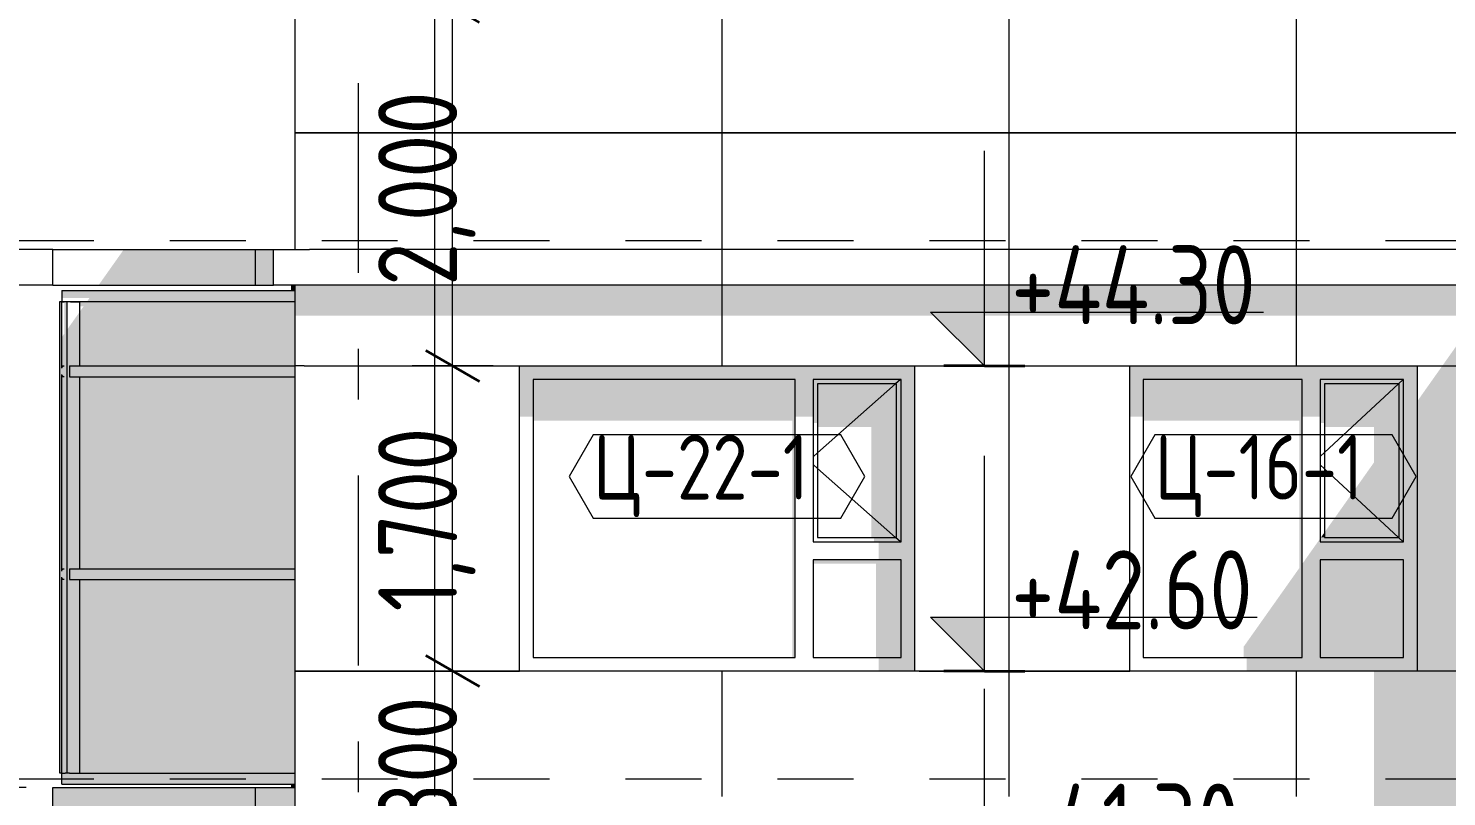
# Model space of a CAD drawing. Header units: millimetres. Extents: x 18162 to 7085488, y 72188 to 247925.
# Drawn here: x 5804672 to 5812574, y 148284 to 152566 of the extents above; entities that cross this region are included whole.
import ezdxf
from ezdxf.enums import TextEntityAlignment as Align

# ---------------------------------------------------------------- set-up
doc = ezdxf.new("R2010")
doc.units = ezdxf.units.MM
doc.header["$MEASUREMENT"] = 0
doc.linetypes.add('Dashed', pattern=[423.333333, 211.666667, -211.666667])
doc.linetypes.add('Double Dashed', pattern=[1093.611073, 529.166651, -211.666656, 141.111112, -211.666656])
for name, color, linetype in [('Archicad Windows', 7, 'Continuous'), ('Finish - Wall', 7, 'Continuous'), ('Structural - Bearing', 7, 'Continuous'), ('Structural - Grid', 7, 'Continuous')]:
    doc.layers.add(name, color=color, linetype=linetype)
doc.styles.add('GENERATED_STYLE_3', font='', dxfattribs={"width": 0.8})
doc.styles.get('GENERATED_STYLE_3').set_extended_font_data('ISOCPEUR MON')
doc.dimstyles.new('GENERATED_STYLE__15', dxfattribs={"dimtxt": 440.00001, "dimasz": 228, "dimexe": 0.18, "dimexo": 150, "dimgap": 0, "dimtad": 1, "dimdec": 0, "dimzin": 0, "dimdsep": 46, "dimtxsty": 'GENERATED_STYLE_3', "dimblk": 'ARROWHEAD_2', "dimblk1": 'ARROWHEAD_2', "dimblk2": 'ARROWHEAD_2', "dimcen": 0.09, "dimclrd": 13, "dimclre": 13, "dimclrt": 13, "dimadec": 0, "dimazin": 0, "dimtfac": 1, "dimtdec": 4, "dimtmove": 0, "dimatfit": 3, "dimfxl": 1, "dimtolj": 1, "dimtzin": 0, "dimarcsym": 0})
doc.dimstyles.new('GENERATED_STYLE__19', dxfattribs={"dimtxt": 440.00001, "dimasz": 228, "dimexe": 0.18, "dimexo": 31028.935828, "dimgap": 0, "dimtad": 1, "dimdec": 0, "dimzin": 0, "dimdsep": 46, "dimtxsty": 'GENERATED_STYLE_3', "dimblk": 'ARROWHEAD_2', "dimblk1": 'ARROWHEAD_2', "dimblk2": 'ARROWHEAD_2', "dimcen": 0.09, "dimclrd": 13, "dimclre": 13, "dimclrt": 13, "dimadec": 0, "dimazin": 0, "dimtfac": 1, "dimtdec": 4, "dimtmove": 0, "dimatfit": 3, "dimfxl": 1, "dimtolj": 1, "dimtzin": 0, "dimarcsym": 0})
doc.dimstyles.new('GENERATED_STYLE__22', dxfattribs={"dimtxt": 440.00001, "dimasz": 228, "dimexe": 0.18, "dimexo": 32378.935859, "dimgap": 0, "dimtad": 1, "dimdec": 0, "dimzin": 0, "dimdsep": 46, "dimtxsty": 'GENERATED_STYLE_3', "dimblk": 'ARROWHEAD_2', "dimblk1": 'ARROWHEAD_2', "dimblk2": 'ARROWHEAD_2', "dimcen": 0.09, "dimclrd": 13, "dimclre": 13, "dimclrt": 13, "dimadec": 0, "dimazin": 0, "dimtfac": 1, "dimtdec": 4, "dimtmove": 0, "dimatfit": 3, "dimfxl": 1, "dimtolj": 1, "dimtzin": 0, "dimarcsym": 0})
doc.dimstyles.new('GENERATED_STYLE__30', dxfattribs={"dimtxt": 440.00001, "dimasz": 228, "dimexe": 0.18, "dimexo": 0.0625, "dimgap": 0, "dimtad": 1, "dimdec": 0, "dimzin": 0, "dimdsep": 46, "dimtxsty": 'GENERATED_STYLE_3', "dimblk": 'ARROWHEAD_2', "dimblk1": 'ARROWHEAD_2', "dimblk2": 'ARROWHEAD_2', "dimcen": 0.09, "dimclrd": 13, "dimclre": 13, "dimclrt": 13, "dimadec": 0, "dimazin": 0, "dimtfac": 1, "dimtdec": 4, "dimtmove": 0, "dimatfit": 3, "dimfxl": 1, "dimtolj": 1, "dimtzin": 0, "dimarcsym": 0})

# ---------------------------------------------------------------- blocks, each defined once
blk = doc.blocks.new('*X2431', base_point=(5785635.3, 106384.1))
at = {"layer": 'Structural - Bearing', "color": 8, "linetype": 'Continuous', "lineweight": 13}
for p, q in [((5806208.8, 150684.1), (5806158.8, 150684.1)), ((5806158.8, 148984.1), (5806208.8, 148984.1)), ((5806208.8, 148984.1), (5806158.8, 148984.1))]:
    blk.add_line(p, q, dxfattribs=at)
blk = doc.blocks.new('*X2432', base_point=(5785635.3, 106384.1))
at = {"layer": 'Structural - Bearing', "color": 8, "linetype": 'Continuous', "lineweight": 13}
for p, q in [((5806935.3, 151134.1), (5806935.3, 148984.1)), ((5808535.3, 151134.1), (5808535.3, 150684.1)), ((5810135.3, 151134.1), (5810135.3, 148984.1)), ((5811735.3, 151134.1), (5811735.3, 150684.1)), ((5806208.8, 150684.1), (5806435.3, 150684.1)), ((5806435.3, 150684.1), (5806935.3, 150684.1)), ((5806935.3, 150684.1), (5807408.8, 150684.1)), ((5809608.8, 150684.1), (5809635.3, 150684.1)), ((5809635.3, 150684.1), (5810135.3, 150684.1)), ((5810135.3, 150684.1), (5810808.8, 150684.1)), ((5812408.8, 150684.1), (5812835.3, 150684.1)), ((5806208.8, 148984.1), (5806435.3, 148984.1)), ((5806435.3, 148984.1), (5806208.8, 148984.1)), ((5806935.3, 148984.1), (5806435.3, 148984.1)), ((5806435.3, 148984.1), (5806935.3, 148984.1)), ((5806935.3, 148984.1), (5807408.8, 148984.1)), ((5806935.3, 148984.1), (5806935.3, 148384.1)), ((5807408.8, 148984.1), (5806935.3, 148984.1)), ((5808535.3, 148984.1), (5808535.3, 148384.1)), ((5809635.3, 148984.1), (5809608.8, 148984.1)), ((5810135.3, 148984.1), (5809635.3, 148984.1)), ((5809635.3, 148984.1), (5810135.3, 148984.1)), ((5810135.3, 148984.1), (5810808.8, 148984.1)), ((5810135.3, 148984.1), (5810135.3, 148384.1)), ((5810808.8, 148984.1), (5810135.3, 148984.1)), ((5811735.3, 148984.1), (5811735.3, 148384.1)), ((5812835.3, 148984.1), (5812408.8, 148984.1)), ((5806935.3, 148384.1), (5806935.3, 148284.1)), ((5808535.3, 148384.1), (5808535.3, 148284.1)), ((5810135.3, 148384.1), (5810135.3, 148284.1)), ((5811735.3, 148384.1), (5811735.3, 148284.1))]:
    blk.add_line(p, q, dxfattribs=at)
blk = doc.blocks.new('*X2436', base_point=(5785635.3, 106384.1))
at = {"layer": 'Structural - Bearing', "color": 7, "linetype": 'Continuous', "lineweight": 9}
blk.add_line((5805935.3, 148334.1), (5805935.3, 148134.1), dxfattribs=at)
blk = doc.blocks.new('*X2442', base_point=(5785635.3, 106384.1))
at = {"layer": 'Structural - Bearing', "color": 8, "linetype": 'Continuous', "lineweight": 13}
for p, q in [((5806935.3, 151334.1), (5806935.3, 151134.1)), ((5808535.3, 151334.1), (5808535.3, 151134.1)), ((5810135.3, 151334.1), (5810135.3, 151134.1)), ((5811735.3, 151334.1), (5811735.3, 151134.1))]:
    blk.add_line(p, q, dxfattribs=at)
blk = doc.blocks.new('*X2453', base_point=(5785635.3, 106384.1))
at = {"layer": 'Structural - Bearing', "color": 7, "linetype": 'Continuous', "lineweight": 9}
blk.add_line((5805935.3, 151334.1), (5805935.3, 151134.1), dxfattribs=at)
blk = doc.blocks.new('*X2457', base_point=(5785635.3, 106384.1))
at = {"layer": 'Structural - Bearing', "color": 7, "linetype": 'Continuous', "lineweight": 9}
for p, q in [((5806158.8, 151984.1), (5806208.8, 151984.1)), ((5806208.8, 151984.1), (5806158.8, 151984.1))]:
    blk.add_line(p, q, dxfattribs=at)
blk = doc.blocks.new('*X2458', base_point=(5785635.3, 106384.1))
at = {"layer": 'Structural - Bearing', "color": 7, "linetype": 'Continuous', "lineweight": 9}
for p, q in [((5806935.3, 152684.1), (5806935.3, 151984.1)), ((5808535.3, 152684.1), (5808535.3, 151984.1)), ((5810135.3, 152684.1), (5810135.3, 151984.1)), ((5811735.3, 152684.1), (5811735.3, 151984.1)), ((5806208.8, 151984.1), (5806435.3, 151984.1)), ((5806435.3, 151984.1), (5806208.8, 151984.1)), ((5806935.3, 151984.1), (5806435.3, 151984.1)), ((5806435.3, 151984.1), (5806935.3, 151984.1)), ((5806935.3, 151984.1), (5808035.3, 151984.1)), ((5806935.3, 151984.1), (5806935.3, 151384.1)), ((5808035.3, 151984.1), (5806935.3, 151984.1)), ((5808535.3, 151984.1), (5808035.3, 151984.1)), ((5808035.3, 151984.1), (5808535.3, 151984.1)), ((5808535.3, 151984.1), (5809635.3, 151984.1)), ((5808535.3, 151984.1), (5808535.3, 151384.1)), ((5809635.3, 151984.1), (5808535.3, 151984.1)), ((5810135.3, 151984.1), (5809635.3, 151984.1)), ((5809635.3, 151984.1), (5810135.3, 151984.1)), ((5810135.3, 151984.1), (5811235.3, 151984.1)), ((5810135.3, 151984.1), (5810135.3, 151384.1)), ((5811235.3, 151984.1), (5810135.3, 151984.1)), ((5811735.3, 151984.1), (5811235.3, 151984.1)), ((5811235.3, 151984.1), (5811735.3, 151984.1)), ((5811735.3, 151984.1), (5812835.3, 151984.1)), ((5811735.3, 151984.1), (5811735.3, 151384.1)), ((5812835.3, 151984.1), (5811735.3, 151984.1)), ((5806935.3, 151384.1), (5806935.3, 151334.1)), ((5808535.3, 151384.1), (5808535.3, 151334.1)), ((5810135.3, 151384.1), (5810135.3, 151334.1)), ((5811735.3, 151384.1), (5811735.3, 151334.1))]:
    blk.add_line(p, q, dxfattribs=at)
blk = doc.blocks.new('*D2551', base_point=(5785635.3, 106384.1))
at = {"color": 12, "linetype": 'Continuous', "lineweight": 35}
for p, q in [((5803132.1, 148420.7), (5803432.1, 148247.5)), ((5803132.1, 148220.7), (5803432.1, 148047.5))]:
    blk.add_line(p, q, dxfattribs=at)
at = {"color": 13, "linetype": 'Continuous', "lineweight": 13}
for p, q in [((5804658.8, 148334.1), (5803057.1, 148334.1)), ((5803282.1, 148134.1), (5803282.1, 148334.1)), ((5804658.8, 148134.1), (5803057.1, 148134.1))]:
    blk.add_line(p, q, dxfattribs=at)
blk = doc.blocks.new('ARROWHEAD_2')
at = {"color": 0, "linetype": 'Continuous', "lineweight": 0}
for p, q in [((-0.378, -0.655), (0.378, 0.655)), ((0, 0), (-1, 0))]:
    blk.add_line(p, q, dxfattribs=at)
blk = doc.blocks.new('*D2552', base_point=(5785635.3, 106384.1))
at = {"color": 12, "linetype": 'Continuous', "lineweight": 35}
for p, q in [((5803132.1, 151220.7), (5803432.1, 151047.5)), ((5803132.1, 148420.7), (5803432.1, 148247.5))]:
    blk.add_line(p, q, dxfattribs=at)
at = {"color": 13, "linetype": 'Continuous', "lineweight": 13}
for p, q in [((5804658.8, 151134.1), (5803057.1, 151134.1)), ((5803282.1, 148334.1), (5803282.1, 151134.1)), ((5804658.8, 148334.1), (5803057.1, 148334.1))]:
    blk.add_line(p, q, dxfattribs=at)
at = {"color": 13, "lineweight": 13, "char_height": 440, "attachment_point": 7, "rotation": 90, "style": 'GENERATED_STYLE_3'}
for s, insert in [('\\A1;{\\pql;\\fISOCPEUR MON|b0|i0|c0|p0;\\W0.800000;200}', (5802815.8, 150865.2)), ('\\A1;{\\pql;\\fISOCPEUR MON|b0|i0|c0|p0;\\W0.800000;2,800}', (5803409.6, 149549.6)), ('\\A1;{\\pql;\\fISOCPEUR MON|b0|i0|c0|p0;\\W0.800000;200}', (5803321.8, 148420.8))]:
    blk.add_mtext(s, dxfattribs=dict(at, insert=insert))
blk = doc.blocks.new('*D2553', base_point=(5785635.3, 106384.1))
at = {"color": 12, "linetype": 'Continuous', "lineweight": 35}
for p, q in [((5803132.1, 151420.7), (5803432.1, 151247.5)), ((5803132.1, 151220.7), (5803432.1, 151047.5))]:
    blk.add_line(p, q, dxfattribs=at)
at = {"color": 13, "linetype": 'Continuous', "lineweight": 13}
for p, q in [((5804658.8, 151334.1), (5803057.1, 151334.1)), ((5803282.1, 151134.1), (5803282.1, 151334.1)), ((5804658.8, 151134.1), (5803057.1, 151134.1))]:
    blk.add_line(p, q, dxfattribs=at)
blk = doc.blocks.new('*D2554', base_point=(5785635.3, 106384.1))
at = {"color": 12, "linetype": 'Continuous', "lineweight": 35}
for p, q in [((5803132.1, 152770.7), (5803432.1, 152597.5)), ((5803132.1, 151420.7), (5803432.1, 151247.5))]:
    blk.add_line(p, q, dxfattribs=at)
at = {"color": 13, "linetype": 'Continuous', "lineweight": 13}
for p, q in [((5806008.8, 152684.1), (5803057.1, 152684.1)), ((5803282.1, 151334.1), (5803282.1, 152684.1)), ((5804658.8, 151334.1), (5803057.1, 151334.1))]:
    blk.add_line(p, q, dxfattribs=at)
at = {"color": 13, "lineweight": 13, "insert": (5803409.6, 151490.9), "char_height": 440, "attachment_point": 7, "rotation": 90, "style": 'GENERATED_STYLE_3'}
blk.add_mtext('\\A1;{\\pql;\\fISOCPEUR MON|b0|i0|c0|p0;\\W0.800000;1,350}', dxfattribs=at)
blk = doc.blocks.new('*D2586', base_point=(5785635.3, 106384.1))
at = {"color": 12, "linetype": 'Continuous', "lineweight": 35}
for p, q in [((5806885.7, 149070.7), (5807185.7, 148897.5)), ((5806885.7, 147770.7), (5807185.7, 147597.5))]:
    blk.add_line(p, q, dxfattribs=at)
at = {"color": 13, "linetype": 'Continuous', "lineweight": 13}
for p, q in [((5807260.7, 148984.1), (5806810.7, 148984.1)), ((5807035.7, 147684.1), (5807035.7, 148984.1)), ((5807260.7, 147684.1), (5806810.7, 147684.1))]:
    blk.add_line(p, q, dxfattribs=at)
at = {"color": 13, "lineweight": 13, "insert": (5807163.3, 147815.9), "char_height": 440, "attachment_point": 7, "rotation": 90, "style": 'GENERATED_STYLE_3'}
blk.add_mtext('\\A1;{\\pql;\\fISOCPEUR MON|b0|i0|c0|p0;\\W0.800000;1,300}', dxfattribs=at)
blk = doc.blocks.new('*D2587', base_point=(5785635.3, 106384.1))
at = {"color": 12, "linetype": 'Continuous', "lineweight": 35}
for p, q in [((5806885.7, 150770.7), (5807185.7, 150597.5)), ((5806885.7, 149070.7), (5807185.7, 148897.5))]:
    blk.add_line(p, q, dxfattribs=at)
at = {"color": 13, "linetype": 'Continuous', "lineweight": 13}
for p, q in [((5807260.7, 150684.1), (5806810.7, 150684.1)), ((5807035.7, 148984.1), (5807035.7, 150684.1)), ((5807260.7, 148984.1), (5806810.7, 148984.1))]:
    blk.add_line(p, q, dxfattribs=at)
at = {"color": 13, "lineweight": 13, "insert": (5807163.3, 149315.9), "char_height": 440, "attachment_point": 7, "rotation": 90, "style": 'GENERATED_STYLE_3'}
blk.add_mtext('\\A1;{\\pql;\\fISOCPEUR MON|b0|i0|c0|p0;\\W0.800000;1,700}', dxfattribs=at)
blk = doc.blocks.new('*D2588', base_point=(5785635.3, 106384.1))
at = {"color": 13, "linetype": 'Continuous', "lineweight": 13}
for p, q in [((5807035.7, 152684.1), (5807035.7, 152830.8)), ((5807260.7, 152684.1), (5806308.8, 152684.1)), ((5807035.7, 150684.1), (5807035.7, 152684.1)), ((5807260.7, 150684.1), (5806810.7, 150684.1))]:
    blk.add_line(p, q, dxfattribs=at)
at = {"color": 12, "linetype": 'Continuous', "lineweight": 35}
for p, q in [((5807185.7, 152597.5), (5806885.7, 152770.7)), ((5806885.7, 150770.7), (5807185.7, 150597.5))]:
    blk.add_line(p, q, dxfattribs=at)
at = {"color": 13, "lineweight": 13, "insert": (5807163.3, 151130.8), "char_height": 440, "attachment_point": 7, "rotation": 90, "style": 'GENERATED_STYLE_3'}
blk.add_mtext('\\A1;{\\pql;\\fISOCPEUR MON|b0|i0|c0|p0;\\W0.800000;2,000}', dxfattribs=at)
blk = doc.blocks.new('*D2620', base_point=(5785635.3, 106384.1))
at = {"color": 12, "linetype": 'Continuous', "lineweight": 35}
for p, q in [((5838328.4, 148420.7), (5838628.4, 148247.5)), ((5838328.4, 148220.7), (5838628.4, 148047.5))]:
    blk.add_line(p, q, dxfattribs=at)
at = {"color": 13, "linetype": 'Continuous', "lineweight": 13}
for p, q in [((5838703.4, 148334.1), (5837187.8, 148334.1)), ((5838478.4, 148134.1), (5838478.4, 148334.1)), ((5838703.4, 148134.1), (5837187.8, 148134.1))]:
    blk.add_line(p, q, dxfattribs=at)
blk = doc.blocks.new('*D2621', base_point=(5785635.3, 106384.1))
at = {"color": 12, "linetype": 'Continuous', "lineweight": 35}
for p, q in [((5838328.4, 151220.7), (5838628.4, 151047.5)), ((5838328.4, 148420.7), (5838628.4, 148247.5))]:
    blk.add_line(p, q, dxfattribs=at)
at = {"color": 13, "linetype": 'Continuous', "lineweight": 13}
for p, q in [((5838703.4, 151134.1), (5837187.8, 151134.1)), ((5838478.4, 148334.1), (5838478.4, 151134.1)), ((5838703.4, 148334.1), (5837187.8, 148334.1))]:
    blk.add_line(p, q, dxfattribs=at)
at = {"color": 13, "lineweight": 13, "char_height": 440, "attachment_point": 7, "rotation": 90, "style": 'GENERATED_STYLE_3'}
for s, insert in [('\\A1;{\\pql;\\fISOCPEUR MON|b0|i0|c0|p0;\\W0.800000;200}', (5838012.1, 150865.2)), ('\\A1;{\\pql;\\fISOCPEUR MON|b0|i0|c0|p0;\\W0.800000;2,800}', (5838605.9, 149549.6)), ('\\A1;{\\pql;\\fISOCPEUR MON|b0|i0|c0|p0;\\W0.800000;200}', (5838518.1, 148420.8))]:
    blk.add_mtext(s, dxfattribs=dict(at, insert=insert))
blk = doc.blocks.new('*D2622', base_point=(5785635.3, 106384.1))
at = {"color": 12, "linetype": 'Continuous', "lineweight": 35}
for p, q in [((5838328.4, 151420.7), (5838628.4, 151247.5)), ((5838328.4, 151220.7), (5838628.4, 151047.5))]:
    blk.add_line(p, q, dxfattribs=at)
at = {"color": 13, "linetype": 'Continuous', "lineweight": 13}
for p, q in [((5838703.4, 151334.1), (5837187.8, 151334.1)), ((5838478.4, 151134.1), (5838478.4, 151334.1)), ((5838703.4, 151134.1), (5837187.8, 151134.1))]:
    blk.add_line(p, q, dxfattribs=at)
blk = doc.blocks.new('*D2623', base_point=(5785635.3, 106384.1))
at = {"color": 12, "linetype": 'Continuous', "lineweight": 35}
for p, q in [((5838328.4, 152770.7), (5838628.4, 152597.5)), ((5838328.4, 151420.7), (5838628.4, 151247.5))]:
    blk.add_line(p, q, dxfattribs=at)
at = {"color": 13, "linetype": 'Continuous', "lineweight": 13}
for p, q in [((5838703.4, 152684.1), (5837187.8, 152684.1)), ((5838478.4, 151334.1), (5838478.4, 152684.1)), ((5838703.4, 151334.1), (5837187.8, 151334.1))]:
    blk.add_line(p, q, dxfattribs=at)
at = {"color": 13, "lineweight": 13, "insert": (5838605.9, 151490.9), "char_height": 440, "attachment_point": 7, "rotation": 90, "style": 'GENERATED_STYLE_3'}
blk.add_mtext('\\A1;{\\pql;\\fISOCPEUR MON|b0|i0|c0|p0;\\W0.800000;1,350}', dxfattribs=at)
blk = doc.blocks.new('*D2641', base_point=(5785635.3, 106384.1))
at = {"color": 12, "linetype": 'Continuous', "lineweight": 35}
for p, q in [((5802232.1, 151220.7), (5802532.1, 151047.5)), ((5802232.1, 145420.7), (5802532.1, 145247.5))]:
    blk.add_line(p, q, dxfattribs=at)
at = {"color": 13, "linetype": 'Continuous', "lineweight": 13}
for p, q in [((5804808.8, 151134.1), (5802157.1, 151134.1)), ((5802382.1, 145334.1), (5802382.1, 151134.1)), ((5804808.8, 145334.1), (5802157.1, 145334.1))]:
    blk.add_line(p, q, dxfattribs=at)
at = {"color": 13, "lineweight": 13, "char_height": 440, "attachment_point": 7, "rotation": 90, "style": 'GENERATED_STYLE_3'}
for s, insert in [('\\A1;{\\pql;\\fISOCPEUR MON|b0|i0|c0|p0;\\W0.800000;200}', (5802421.8, 150309.7)), ('\\A1;{\\pql;\\fISOCPEUR MON|b0|i0|c0|p0;\\W0.800000;5,800}', (5802509.6, 147311.9))]:
    blk.add_mtext(s, dxfattribs=dict(at, insert=insert))
blk = doc.blocks.new('*D2642', base_point=(5785635.3, 106384.1))
at = {"color": 12, "linetype": 'Continuous', "lineweight": 35}
for p, q in [((5802232.1, 151420.7), (5802532.1, 151247.5)), ((5802232.1, 151220.7), (5802532.1, 151047.5))]:
    blk.add_line(p, q, dxfattribs=at)
at = {"color": 13, "linetype": 'Continuous', "lineweight": 13}
for p, q in [((5804808.8, 151334.1), (5802157.1, 151334.1)), ((5802382.1, 151134.1), (5802382.1, 151334.1)), ((5804808.8, 151134.1), (5802157.1, 151134.1))]:
    blk.add_line(p, q, dxfattribs=at)
blk = doc.blocks.new('*D2643', base_point=(5785635.3, 106384.1))
at = {"color": 12, "linetype": 'Continuous', "lineweight": 35}
for p, q in [((5802232.1, 155770.7), (5802532.1, 155597.5)), ((5802232.1, 151420.7), (5802532.1, 151247.5))]:
    blk.add_line(p, q, dxfattribs=at)
at = {"color": 13, "linetype": 'Continuous', "lineweight": 13}
for p, q in [((5816538.8, 155684.1), (5802157.1, 155684.1)), ((5802382.1, 151334.1), (5802382.1, 155684.1)), ((5804808.8, 151334.1), (5802157.1, 151334.1))]:
    blk.add_line(p, q, dxfattribs=at)
at = {"color": 13, "lineweight": 13, "char_height": 440, "attachment_point": 7, "rotation": 90, "style": 'GENERATED_STYLE_3'}
for s, insert in [('\\A1;{\\pql;\\fISOCPEUR MON|b0|i0|c0|p0;\\W0.800000;200}', (5802421.8, 154859.7)), ('\\A1;{\\pql;\\fISOCPEUR MON|b0|i0|c0|p0;\\W0.800000;4,350}', (5802509.6, 152569.4))]:
    blk.add_mtext(s, dxfattribs=dict(at, insert=insert))
blk = doc.blocks.new('*D2646', base_point=(5785635.3, 106384.1))
at = {"color": 13, "linetype": 'Continuous', "lineweight": 13}
for p, q in [((5801482.5, 156834.1), (5801482.5, 156980.8)), ((5816658.8, 156834.1), (5801257.5, 156834.1)), ((5801482.5, 102734.1), (5801482.5, 156834.1)), ((5806188.8, 102734.1), (5801257.5, 102734.1)), ((5801482.5, 102587.4), (5801482.5, 102734.1))]:
    blk.add_line(p, q, dxfattribs=at)
at = {"color": 12, "linetype": 'Continuous', "lineweight": 35}
for p, q in [((5801632.5, 156747.5), (5801332.5, 156920.7)), ((5801332.5, 102820.7), (5801632.5, 102647.5))]:
    blk.add_line(p, q, dxfattribs=at)
at = {"color": 13, "lineweight": 13, "insert": (5801610.1, 129125.4), "char_height": 440, "attachment_point": 7, "rotation": 90, "style": 'GENERATED_STYLE_3'}
blk.add_mtext('\\A1;{\\pql;\\fISOCPEUR MON|b0|i0|c0|p0;\\W0.800000;54,100}', dxfattribs=at)
blk = doc.blocks.new('Label_187_3', base_point=(5811608.8, 149834.1))
at = {"color": 13, "linetype": 'Continuous', "lineweight": 13, "flags": 128}
blk.add_lwpolyline([(5810813.7, 150068.3), (5810947.8, 149836.1), (5812269.9, 149836.1), (5812404, 150068.3), (5812269.9, 150300.6), (5810947.8, 150300.6)], close=True, dxfattribs=at)
at = {"color": 13, "lineweight": 13, "insert": (5810947.8, 150299.9), "char_height": 360, "attachment_point": 1, "style": 'GENERATED_STYLE_3'}
blk.add_mtext('\\A1;{\\pql;\\pt0,253000;\\fISOCPEUR MON|b0|i0|c0|p0;\\W0.800000;Ц-16-1\\fISOCPEUR MON|b0|i0|c0|p0;\\W0.800000;\\A1{\\H.66x;\\S^  ;}\\fISOCPEUR MON|b0|i0|c0|p0;\\W0.800000;\\fISOCPEUR MON|b0|i0|c0|p0;\\W0.800000;\\A1{\\H.66x;\\S^  ;}\\fISOCPEUR MON|b0|i0|c0|p0;\\W0.800000; \\fISOCPEUR MON|b0|i0|c0|p0;\\W0.800000;\\fISOCPEUR MON|b0|i0|c0|p0;\\W0.800000;\\fISOCPEUR MON|b0|i0|c0|p0;\\W0.800000;\\fISOCPEUR MON|b0|i0|c0|p0;\\W0.800000;\\fISOCPEUR MON|b0|i0|c0|p0;\\W0.800000;\\fISOCPEUR MON|b0|i0|c0|p0;\\W0.800000;\\fISOCPEUR MON|b0|i0|c0|p0;\\W0.800000;\\fISOCPEUR MON|b0|i0|c0|p0;\\W0.800000;\\fISOCPEUR MON|b0|i0|c0|p0;\\W0.800000;\\fISOCPEUR MON|b0|i0|c0|p0;\\W0.800000;\\fISOCPEUR MON|b0|i0|c0|p0;\\W0.800000;\\fISOCPEUR MON|b0|i0|c0|p0;\\W0.800000;\\fISOCPEUR MON|b0|i0|c0|p0;\\W0.800000;\\fISOCPEUR MON|b0|i0|c0|p0;\\W0.800000;\\fISOCPEUR MON|b0|i0|c0|p0;\\W0.800000;\\fISOCPEUR MON|b0|i0|c0|p0;\\W0.800000;\\fISOCPEUR MON|b0|i0|c0|p0;\\W0.800000;\\fISOCPEUR MON|b0|i0|c0|p0;\\W0.800000;\\fISOCPEUR MON|b0|i0|c0|p0;\\W0.800000;\\fISOCPEUR MON|b0|i0|c0|p0;\\W0.800000;\\fISOCPEUR MON|b0|i0|c0|p0;\\W0.800000;\\fISOCPEUR MON|b0|i0|c0|p0;\\W0.800000;\\fISOCPEUR MON|b0|i0|c0|p0;\\W0.800000;\\fISOCPEUR MON|b0|i0|c0|p0;\\W0.800000;\\fISOCPEUR MON|b0|i0|c0|p0;\\W0.800000;\\fISOCPEUR MON|b0|i0|c0|p0;\\W0.800000;\\fISOCPEUR MON|b0|i0|c0|p0;\\W0.800000;\\fISOCPEUR MON|b0|i0|c0|p0;\\W0.800000;\\fISOCPEUR MON|b0|i0|c0|p0;\\W0.800000;\\fISOCPEUR MON|b0|i0|c0|p0;\\W0.800000;\\fISOCPEUR MON|b0|i0|c0|p0;\\W0.800000;\\fISOCPEUR MON|b0|i0|c0|p0;\\W0.800000;\\fISOCPEUR MON|b0|i0|c0|p0;\\W0.800000;\\fISOCPEUR MON|b0|i0|c0|p0;\\W0.800000;\\fISOCPEUR MON|b0|i0|c0|p0;\\W0.800000;\\fISOCPEUR MON|b0|i0|c0|p0;\\W0.800000;\\fISOCPEUR MON|b0|i0|c0|p0;\\W0.800000;\\fISOCPEUR MON|b0|i0|c0|p0;\\W0.800000;\\fISOCPEUR MON|b0|i0|c0|p0;\\W0.800000;\\fISOCPEUR MON|b0|i0|c0|p0;\\W0.800000;\\fISOCPEUR MON|b0|i0|c0|p0;\\W0.800000;\\fISOCPEUR MON|b0|i0|c0|p0;\\W0.800000;\\fISOCPEUR MON|b0|i0|c0|p0;\\W0.800000;}', dxfattribs=at)
blk = doc.blocks.new('Label_188_3', base_point=(5808508.8, 149834.1))
at = {"color": 13, "linetype": 'Continuous', "lineweight": 13, "flags": 128}
blk.add_lwpolyline([(5807684.9, 150068.3), (5807819, 149836.1), (5809198.6, 149836.1), (5809332.7, 150068.3), (5809198.6, 150300.6), (5807819, 150300.6)], close=True, dxfattribs=at)
at = {"color": 13, "lineweight": 13, "insert": (5807819, 150299.9), "char_height": 360, "attachment_point": 1, "style": 'GENERATED_STYLE_3'}
blk.add_mtext('\\A1;{\\pql;\\pt0,253000;\\fISOCPEUR MON|b0|i0|c0|p0;\\W0.800000;Ц-22-1\\fISOCPEUR MON|b0|i0|c0|p0;\\W0.800000;\\A1{\\H.66x;\\S^  ;}\\fISOCPEUR MON|b0|i0|c0|p0;\\W0.800000;\\fISOCPEUR MON|b0|i0|c0|p0;\\W0.800000;\\A1{\\H.66x;\\S^  ;}\\fISOCPEUR MON|b0|i0|c0|p0;\\W0.800000; \\fISOCPEUR MON|b0|i0|c0|p0;\\W0.800000;\\fISOCPEUR MON|b0|i0|c0|p0;\\W0.800000;\\fISOCPEUR MON|b0|i0|c0|p0;\\W0.800000;\\fISOCPEUR MON|b0|i0|c0|p0;\\W0.800000;\\fISOCPEUR MON|b0|i0|c0|p0;\\W0.800000;\\fISOCPEUR MON|b0|i0|c0|p0;\\W0.800000;\\fISOCPEUR MON|b0|i0|c0|p0;\\W0.800000;\\fISOCPEUR MON|b0|i0|c0|p0;\\W0.800000;\\fISOCPEUR MON|b0|i0|c0|p0;\\W0.800000;\\fISOCPEUR MON|b0|i0|c0|p0;\\W0.800000;\\fISOCPEUR MON|b0|i0|c0|p0;\\W0.800000;\\fISOCPEUR MON|b0|i0|c0|p0;\\W0.800000;\\fISOCPEUR MON|b0|i0|c0|p0;\\W0.800000;\\fISOCPEUR MON|b0|i0|c0|p0;\\W0.800000;\\fISOCPEUR MON|b0|i0|c0|p0;\\W0.800000;\\fISOCPEUR MON|b0|i0|c0|p0;\\W0.800000;\\fISOCPEUR MON|b0|i0|c0|p0;\\W0.800000;\\fISOCPEUR MON|b0|i0|c0|p0;\\W0.800000;\\fISOCPEUR MON|b0|i0|c0|p0;\\W0.800000;\\fISOCPEUR MON|b0|i0|c0|p0;\\W0.800000;\\fISOCPEUR MON|b0|i0|c0|p0;\\W0.800000;\\fISOCPEUR MON|b0|i0|c0|p0;\\W0.800000;\\fISOCPEUR MON|b0|i0|c0|p0;\\W0.800000;\\fISOCPEUR MON|b0|i0|c0|p0;\\W0.800000;\\fISOCPEUR MON|b0|i0|c0|p0;\\W0.800000;\\fISOCPEUR MON|b0|i0|c0|p0;\\W0.800000;\\fISOCPEUR MON|b0|i0|c0|p0;\\W0.800000;\\fISOCPEUR MON|b0|i0|c0|p0;\\W0.800000;\\fISOCPEUR MON|b0|i0|c0|p0;\\W0.800000;\\fISOCPEUR MON|b0|i0|c0|p0;\\W0.800000;\\fISOCPEUR MON|b0|i0|c0|p0;\\W0.800000;\\fISOCPEUR MON|b0|i0|c0|p0;\\W0.800000;\\fISOCPEUR MON|b0|i0|c0|p0;\\W0.800000;\\fISOCPEUR MON|b0|i0|c0|p0;\\W0.800000;\\fISOCPEUR MON|b0|i0|c0|p0;\\W0.800000;\\fISOCPEUR MON|b0|i0|c0|p0;\\W0.800000;\\fISOCPEUR MON|b0|i0|c0|p0;\\W0.800000;\\fISOCPEUR MON|b0|i0|c0|p0;\\W0.800000;\\fISOCPEUR MON|b0|i0|c0|p0;\\W0.800000;\\fISOCPEUR MON|b0|i0|c0|p0;\\W0.800000;\\fISOCPEUR MON|b0|i0|c0|p0;\\W0.800000;\\fISOCPEUR MON|b0|i0|c0|p0;\\W0.800000;\\fISOCPEUR MON|b0|i0|c0|p0;\\W0.800000;}', dxfattribs=at)
blk = doc.blocks.new('Standard grid marker[374]_3', base_point=(5806508.8, 166384.1))
at = {"layer": 'Structural - Grid', "color": 13, "linetype": 'Double Dashed', "lineweight": 13, "ltscale": 2}
blk.add_line((5806508.8, 165384.1), (5806508.8, 100884.1), dxfattribs=at)
at = {"layer": 'Structural - Grid', "color": 13, "lineweight": 13, "style": 'GENERATED_STYLE_3'}
blk.add_attdef('AC_MarkerText_1', text='', height=500, rotation=360, dxfattribs=at).set_placement((5806508.8, 99534.1), align=Align.TOP_CENTER)

msp = doc.modelspace()

# ---------------------------------------------------------------- hatches: boundary and pattern name
at = {"linetype": 'Continuous', "lineweight": 13}
for points in [[(5809998.1, 150684.1), (5809998.1, 150984.1), (5809698.1, 150984.1)], [(5809998.1, 148984.1), (5809998.1, 149284.1), (5809698.1, 149284.1)]]:
    msp.add_hatch(color=13, dxfattribs=at).paths.add_polyline_path(points)
at = {"layer": 'Archicad Windows', "linetype": 'Continuous', "lineweight": 0}
for points in [[(5808943.8, 150609.1), (5809043.8, 150609.1), (5809533.8, 150609.1), (5809608.8, 150609.1), (5809608.8, 150684.1), (5807408.8, 150684.1), (5807408.8, 150609.1), (5807483.8, 150609.1)], [(5811768.8, 150609.1), (5811868.8, 150609.1), (5812333.8, 150609.1), (5812408.8, 150609.1), (5812408.8, 150684.1), (5810808.8, 150684.1), (5810808.8, 150609.1), (5810883.8, 150609.1)], [(5807483.8, 150609.1), (5807408.8, 150609.1), (5807408.8, 150401.2), (5807483.8, 150401.2)], [(5808943.8, 150609.1), (5807483.8, 150609.1), (5807483.8, 150380), (5808928.8, 150380), (5808928.8, 149059.1), (5808943.8, 149059.1)], [(5808943.8, 150609.1), (5808943.8, 150401.2), (5809043.8, 150401.2), (5809043.8, 150609.1)], [(5809533.8, 150609.1), (5809043.8, 150609.1), (5809043.8, 150584.1), (5809068.8, 150584.1), (5809508.8, 150584.1), (5809533.8, 150584.1)], [(5809043.8, 150584.1), (5809043.8, 150365.9), (5809068.8, 150365.9), (5809068.8, 150584.1)], [(5809508.8, 150584.1), (5809068.8, 150584.1), (5809068.8, 150344.7), (5809368.8, 150344.7), (5809368.8, 149729.1), (5809508.8, 149729.1)], [(5809508.8, 149729.1), (5809533.8, 149729.1), (5809533.8, 150584.1), (5809508.8, 150584.1)], [(5809533.8, 149704.1), (5809533.8, 149604.1), (5809533.8, 149059.1), (5809608.8, 149059.1), (5809608.8, 150609.1), (5809533.8, 150609.1)], [(5810883.8, 150609.1), (5810808.8, 150609.1), (5810808.8, 150401.2), (5810883.8, 150401.2)], [(5811768.8, 150609.1), (5810883.8, 150609.1), (5810883.8, 150380), (5811753.8, 150380), (5811753.8, 149559.2), (5811443.8, 149120.8), (5811443.8, 149059.1), (5811768.8, 149059.1)], [(5811768.8, 150401.2), (5811868.8, 150401.2), (5811868.8, 150609.1), (5811768.8, 150609.1)], [(5812333.8, 150609.1), (5811868.8, 150609.1), (5811868.8, 150584.1), (5811893.8, 150584.1), (5812308.8, 150584.1), (5812333.8, 150584.1)], [(5811868.8, 150584.1), (5811868.8, 150365.9), (5811893.8, 150365.9), (5811893.8, 150584.1)], [(5812168.8, 150146.1), (5811893.8, 149757.2), (5811893.8, 149729.1), (5812308.8, 149729.1), (5812308.8, 150584.1), (5811893.8, 150584.1), (5811893.8, 150344.7), (5812168.8, 150344.7)], [(5812308.8, 149729.1), (5812333.8, 149729.1), (5812333.8, 150584.1), (5812308.8, 150584.1)], [(5812333.8, 149704.1), (5812333.8, 149604.1), (5812333.8, 149059.1), (5812408.8, 149059.1), (5812408.8, 150609.1), (5812333.8, 150609.1)], [(5811873.9, 149729.1), (5811893.8, 149729.1), (5811893.8, 149757.2)], [(5809533.8, 149729.1), (5809383.8, 149729.1), (5809383.8, 149704.1), (5809533.8, 149704.1)], [(5809408.8, 149704.1), (5809408.8, 149604.1), (5809533.8, 149604.1), (5809533.8, 149704.1)], [(5811868.8, 149721.9), (5811768.8, 149580.4), (5811768.8, 149059.1), (5811868.8, 149059.1)], [(5811873.9, 149729.1), (5811868.8, 149721.9), (5811868.8, 149704.1), (5812333.8, 149704.1), (5812333.8, 149729.1)], [(5812333.8, 149604.1), (5812333.8, 149704.1), (5811868.8, 149704.1), (5811868.8, 149604.1)], [(5809533.8, 149604.1), (5809043.8, 149604.1), (5809043.8, 149582.8), (5809393.8, 149582.8), (5809393.8, 149059.1), (5809533.8, 149059.1)], [(5812333.8, 149059.1), (5812333.8, 149604.1), (5811868.8, 149604.1), (5811868.8, 149059.1)], [(5809408.8, 148984.1), (5809608.8, 148984.1), (5809608.8, 149059.1), (5809408.8, 149059.1)], [(5812408.8, 149059.1), (5811458.8, 149059.1), (5811458.8, 148984.1), (5812408.8, 148984.1)]]:
    msp.add_hatch(color=49, dxfattribs=at).paths.add_polyline_path(points)
at = {"layer": 'Finish - Wall', "linetype": 'Continuous', "lineweight": 0}
for points in [[(5806158.8, 151104.1), (5804858.8, 151104.1), (5804858.8, 151063.4), (5805012.8, 151063.4), (5804999.2, 151044.1), (5806158.8, 151044.1)], [(5804846.4, 151044.1), (5804846.4, 150654.1), (5804888.8, 150654.1), (5804888.8, 151044.1), (5804871.4, 151044.1), (5804871.4, 150684.1), (5804858.8, 150671.5), (5804858.8, 151044.1)], [(5804858.8, 151037), (5804871.4, 151037), (5804871.4, 151044.1), (5804858.8, 151044.1)], [(5804906.2, 151044.1), (5804901.2, 151044.1), (5804906.2, 151037)], [(5804958.8, 151044.1), (5804906.2, 151044.1), (5804906.2, 151037), (5804958.8, 151037)], [(5804958.8, 151044.1), (5804958.8, 151015.8), (5804979.2, 151015.8), (5804958.8, 150987), (5804958.8, 150684.1), (5806158.8, 150684.1), (5806158.8, 151044.1)], [(5804906.2, 150684.1), (5804958.8, 150684.1), (5804958.8, 150987), (5804906.2, 150912.7)], [(5804871.4, 150863.4), (5804858.8, 150845.6), (5804858.8, 150684.1), (5804871.4, 150684.1)], [(5804888.8, 150654.1), (5804901.2, 150654.1), (5804901.2, 150684.1), (5804906.2, 150684.1), (5804906.2, 150912.7), (5804888.8, 150888)], [(5804871.4, 150684.1), (5804858.8, 150684.1), (5804858.8, 150671.5)], [(5804858.8, 150636.6), (5804858.8, 150624.1), (5804871.4, 150624.1)], [(5804858.8, 150624.1), (5804858.8, 149554.1), (5804871.4, 149554.1), (5804871.4, 150624.1)], [(5804888.8, 150654.1), (5804888.8, 149524.1), (5804901.2, 149524.1), (5804901.2, 149554.1), (5804906.2, 149554.1), (5804906.2, 150624.1), (5804901.2, 150624.1), (5804901.2, 150654.1)], [(5804901.2, 150624.1), (5806158.8, 150624.1), (5806158.8, 150684.1), (5804901.2, 150684.1)], [(5804906.2, 150624.1), (5804906.2, 149554.1), (5804958.8, 149554.1), (5804958.8, 150624.1)], [(5804958.8, 150624.1), (5804958.8, 149554.1), (5806158.8, 149554.1), (5806158.8, 150624.1)], [(5804846.4, 148414.1), (5804858.8, 148414.1), (5804858.8, 149506.6), (5804871.4, 149494.1), (5804871.4, 148414.1), (5804888.8, 148414.1), (5804888.8, 149524.1), (5804846.4, 149524.1)], [(5804858.8, 149554.1), (5804858.8, 149541.5), (5804871.4, 149554.1)], [(5804858.8, 149506.6), (5804858.8, 149494.1), (5804871.4, 149494.1)], [(5804888.8, 149524.1), (5804888.8, 148414.1), (5804906.2, 148414.1), (5804906.2, 149494.1), (5804901.2, 149494.1), (5804901.2, 149524.1)], [(5804901.2, 149494.1), (5806158.8, 149494.1), (5806158.8, 149554.1), (5804901.2, 149554.1)], [(5804858.8, 148414.1), (5804871.4, 148414.1), (5804871.4, 149494.1), (5804858.8, 149494.1)], [(5804958.8, 149494.1), (5804906.2, 149494.1), (5804906.2, 148414.1), (5804958.8, 148414.1)], [(5804958.8, 148414.1), (5806158.8, 148414.1), (5806158.8, 149494.1), (5804958.8, 149494.1)], [(5804858.8, 148354.1), (5806158.8, 148354.1), (5806158.8, 148414.1), (5804858.8, 148414.1)]]:
    msp.add_hatch(color=49, dxfattribs=at).paths.add_polyline_path(points)
h = msp.add_hatch(color=49, dxfattribs=at)
h.paths.add_polyline_path([(5804846.4, 149524.1), (5804888.8, 149524.1), (5804888.8, 150654.1), (5804846.4, 150654.1)])
h.paths.add_polyline_path([(5804858.8, 150636.6), (5804871.4, 150624.1), (5804871.4, 149554.1), (5804858.8, 149541.5)], flags=0)
at = {"layer": 'Structural - Bearing', "linetype": 'Continuous', "lineweight": 0}
for points in [[(5805062.8, 151134.1), (5806038.4, 151134.1), (5806038.4, 151334.1), (5805204.2, 151334.1)], [(5806138.8, 151104.1), (5806158.8, 151104.1), (5806158.8, 151134.1), (5806138.8, 151134.1)], [(5806158.8, 151134.1), (5806158.8, 150964), (5806208.8, 150964), (5806208.8, 151134.1)], [(5806208.8, 151134.1), (5806208.8, 150964), (5812747.1, 150964), (5812408.8, 150485.5), (5812408.8, 148984.1), (5812168.8, 148984.1), (5812168.8, 148284.1), (5813408.8, 148284.1), (5813408.8, 148334.1), (5816958.8, 148334.1), (5816958.8, 148354.1), (5813458.8, 148354.1), (5813458.8, 148414.1), (5813439.3, 148414.1), (5813439.3, 151044.1), (5813458.8, 151044.1), (5813458.8, 151104.1), (5816958.8, 151104.1), (5816958.8, 151134.1), (5813008.8, 151134.1)], [(5806158.8, 148334.1), (5804808.8, 148334.1), (5804808.8, 148134.1), (5806158.8, 148134.1)], [(5806158.8, 148354.1), (5806138.8, 148354.1), (5806138.8, 148334.1), (5806158.8, 148334.1)], [(5812168.8, 148284.1), (5812168.8, 147684.1), (5812408.8, 147684.1), (5812408.8, 145984.1), (5812168.8, 145984.1), (5812168.8, 145334.1), (5816958.8, 145334.1), (5816958.8, 145354.1), (5813458.8, 145354.1), (5813458.8, 145414.1), (5813439.3, 145414.1), (5813439.3, 148044.1), (5813458.8, 148044.1), (5813458.8, 148104.1), (5816958.8, 148104.1), (5816958.8, 148134.1), (5813408.8, 148134.1), (5813408.8, 148284.1)]]:
    msp.add_hatch(color=49, dxfattribs=at).paths.add_polyline_path(points)

# ---------------------------------------------------------------- linework, layer by layer
at = {"color": 13, "linetype": 'Continuous', "lineweight": 13}
for p, q in [((5809998.1, 150684.1), (5809998.1, 151884.1)), ((5809998.1, 150684.1), (5809698.1, 150984.1)), ((5809698.1, 150984.1), (5809998.1, 150984.1)), ((5809998.1, 150984.1), (5811553.3, 150984.1)), ((5809998.1, 148984.1), (5809998.1, 150184.1)), ((5809998.1, 148984.1), (5809698.1, 149284.1)), ((5809698.1, 149284.1), (5809998.1, 149284.1)), ((5809998.1, 149284.1), (5811518.2, 149284.1)), ((5809998.1, 147684.1), (5809998.1, 148884.1))]:
    msp.add_line(p, q, dxfattribs=at)
at = {"color": 8, "linetype": 'Dashed', "lineweight": 13, "ltscale": 2}
for p, q in [((5800379.4, 151384.1), (5841359.8, 151384.1)), ((5800379.4, 148384.1), (5841359.8, 148384.1))]:
    msp.add_line(p, q, dxfattribs=at)
at = {"color": 12, "linetype": 'Continuous', "lineweight": 35}
for p, q in [((5809998.1, 150684.1), (5809773.1, 150684.1)), ((5809998.1, 150684.1), (5810223.1, 150684.1)), ((5809998.1, 148984.1), (5809773.1, 148984.1)), ((5809998.1, 148984.1), (5810223.1, 148984.1))]:
    msp.add_line(p, q, dxfattribs=at)
at = {"layer": 'Archicad Windows', "color": 7, "linetype": 'Continuous', "lineweight": 13}
for p, q in [((5807408.8, 150684.1), (5809608.8, 150684.1)), ((5807408.8, 148984.1), (5807408.8, 150684.1)), ((5809608.8, 150684.1), (5809608.8, 148984.1)), ((5810808.8, 150684.1), (5812408.8, 150684.1)), ((5810808.8, 148984.1), (5810808.8, 150684.1)), ((5812408.8, 150684.1), (5812408.8, 148984.1)), ((5809608.8, 148984.1), (5807408.8, 148984.1)), ((5812408.8, 148984.1), (5810808.8, 148984.1))]:
    msp.add_line(p, q, dxfattribs=at)
at = {"layer": 'Archicad Windows', "color": 7, "linetype": 'Continuous', "lineweight": 9}
for p, q in [((5807483.8, 150609.1), (5807483.8, 149059.1)), ((5808943.8, 150609.1), (5807483.8, 150609.1)), ((5808943.8, 149059.1), (5808943.8, 150609.1)), ((5809043.8, 150609.1), (5809043.8, 149704.1)), ((5809533.8, 150609.1), (5809043.8, 150609.1)), ((5809068.8, 150584.1), (5809068.8, 149729.1)), ((5809508.8, 150584.1), (5809068.8, 150584.1)), ((5809502.3, 150584.1), (5809068.8, 150200.8)), ((5809530.6, 150609.1), (5809502.3, 150584.1)), ((5809508.8, 149729.1), (5809508.8, 150584.1)), ((5809533.8, 149704.1), (5809533.8, 150609.1)), ((5810883.8, 150609.1), (5810883.8, 149059.1)), ((5811768.8, 150609.1), (5810883.8, 150609.1)), ((5811768.8, 149059.1), (5811768.8, 150609.1)), ((5811868.8, 150609.1), (5811868.8, 149704.1)), ((5812333.8, 150609.1), (5811868.8, 150609.1)), ((5811893.8, 150584.1), (5811893.8, 149729.1)), ((5812308.8, 150584.1), (5811893.8, 150584.1)), ((5812304.9, 150584.1), (5811893.8, 150202.9)), ((5812331.9, 150609.1), (5812304.9, 150584.1)), ((5812308.8, 149729.1), (5812308.8, 150584.1)), ((5812333.8, 149704.1), (5812333.8, 150609.1)), ((5809068.8, 150200.8), (5809043.8, 150178.7)), ((5811893.8, 150202.9), (5811868.8, 150179.7)), ((5809068.8, 150112.4), (5809043.8, 150134.5)), ((5809502.3, 149729.1), (5809068.8, 150112.4)), ((5811893.8, 150110.2), (5811868.8, 150133.4)), ((5812304.9, 149729.1), (5811893.8, 150110.2)), ((5809043.8, 149704.1), (5809533.8, 149704.1)), ((5809068.8, 149729.1), (5809508.8, 149729.1)), ((5809530.6, 149704.1), (5809502.3, 149729.1)), ((5811868.8, 149704.1), (5812333.8, 149704.1)), ((5811893.8, 149729.1), (5812308.8, 149729.1)), ((5812331.9, 149704.1), (5812304.9, 149729.1)), ((5809043.8, 149604.1), (5809043.8, 149059.1)), ((5809533.8, 149604.1), (5809043.8, 149604.1)), ((5809533.8, 149059.1), (5809533.8, 149604.1)), ((5811868.8, 149604.1), (5811868.8, 149059.1)), ((5812333.8, 149604.1), (5811868.8, 149604.1)), ((5812333.8, 149059.1), (5812333.8, 149604.1)), ((5807483.8, 149059.1), (5808943.8, 149059.1)), ((5809043.8, 149059.1), (5809533.8, 149059.1)), ((5810883.8, 149059.1), (5811768.8, 149059.1)), ((5811868.8, 149059.1), (5812333.8, 149059.1))]:
    msp.add_line(p, q, dxfattribs=at)
at = {"layer": 'Finish - Wall', "color": 7, "linetype": 'Continuous', "lineweight": 9}
for p, q in [((5804858.8, 151104.1), (5804858.8, 151044.1)), ((5804858.8, 151104.1), (5806158.8, 151104.1)), ((5804846.4, 151044.1), (5804858.8, 151044.1)), ((5804846.4, 150654.1), (5804846.4, 151044.1)), ((5804858.8, 151044.1), (5806158.8, 151044.1)), ((5804858.8, 150684.1), (5804858.8, 151044.1)), ((5804888.8, 150654.1), (5804888.8, 151044.1)), ((5804958.8, 150684.1), (5804958.8, 151044.1)), ((5804846.4, 149524.1), (5804846.4, 150654.1)), ((5804858.8, 150671.5), (5804858.8, 150684.1)), ((5804858.8, 150684.1), (5804871.4, 150684.1)), ((5804858.8, 150624.1), (5804858.8, 150636.6)), ((5804871.4, 150624.1), (5804858.8, 150624.1)), ((5804858.8, 149554.1), (5804858.8, 150624.1)), ((5804888.8, 149524.1), (5804888.8, 150654.1)), ((5804901.2, 150684.1), (5806158.8, 150684.1)), ((5804901.2, 150684.1), (5804901.2, 150624.1)), ((5804901.2, 150624.1), (5806158.8, 150624.1)), ((5804958.8, 149554.1), (5804958.8, 150624.1)), ((5804846.4, 148414.1), (5804846.4, 149524.1)), ((5804858.8, 149541.5), (5804858.8, 149554.1)), ((5804858.8, 149554.1), (5804871.4, 149554.1)), ((5804858.8, 149494.1), (5804858.8, 149506.6)), ((5804888.8, 148414.1), (5804888.8, 149524.1)), ((5804901.2, 149554.1), (5806158.8, 149554.1)), ((5804901.2, 149554.1), (5804901.2, 149494.1)), ((5804871.4, 149494.1), (5804858.8, 149494.1)), ((5804858.8, 148414.1), (5804858.8, 149494.1)), ((5804901.2, 149494.1), (5806158.8, 149494.1)), ((5804958.8, 148414.1), (5804958.8, 149494.1)), ((5804858.8, 148414.1), (5804846.4, 148414.1)), ((5804858.8, 148414.1), (5804876.4, 148414.1)), ((5804858.8, 148354.1), (5804858.8, 148414.1)), ((5804888.8, 148414.1), (5804876.4, 148414.1)), ((5804901.2, 148414.1), (5804888.8, 148414.1)), ((5804901.2, 148414.1), (5806158.8, 148414.1)), ((5804858.8, 148354.1), (5806158.8, 148354.1))]:
    msp.add_line(p, q, dxfattribs=at)
at = {"layer": 'Structural - Bearing', "color": 7, "linetype": 'Continuous', "lineweight": 13}
for p, q in [((5806158.8, 151334.1), (5806158.8, 152684.1)), ((5804808.8, 151334.1), (5806038.4, 151334.1)), ((5804808.8, 151134.1), (5804808.8, 151334.1)), ((5806038.4, 151334.1), (5806238.4, 151334.1)), ((5806038.4, 151134.1), (5806038.4, 151334.1)), ((5813008.8, 151334.1), (5806238.4, 151334.1)), ((5804808.8, 151134.1), (5806038.4, 151134.1)), ((5806238.4, 151134.1), (5806038.4, 151134.1)), ((5806138.8, 151134.1), (5806138.8, 151104.1)), ((5806158.8, 148284.1), (5806158.8, 151134.1)), ((5813008.8, 151134.1), (5806238.4, 151134.1)), ((5804808.8, 148334.1), (5806158.8, 148334.1)), ((5804808.8, 148134.1), (5804808.8, 148334.1)), ((5806138.8, 148354.1), (5806138.8, 148334.1)), ((5806158.8, 145334.1), (5806158.8, 148284.1))]:
    msp.add_line(p, q, dxfattribs=at)

# ---------------------------------------------------------------- block references
at = {"color": 12, "linetype": 'Continuous', "lineweight": 13}
for name, p in [('Label_188_3', (5808508.8, 149834.1)), ('Label_187_3', (5811608.8, 149834.1))]:
    msp.add_blockref(name, p, dxfattribs=at)
at = {"layer": 'Structural - Bearing', "lineweight": 0}
for name in ['*X2458', '*X2457', '*X2453', '*X2442', '*X2432', '*X2431', '*X2436']:
    msp.add_blockref(name, (5785635.3, 106384.1), dxfattribs=at)
at = {"layer": 'Structural - Grid', "color": 13, "linetype": 'Continuous', "lineweight": 13}
msp.add_blockref('Standard grid marker[374]_3', (5806508.8, 166384.1), dxfattribs=at)

# ---------------------------------------------------------------- texts
at = {"color": 13, "lineweight": 13, "char_height": 440, "attachment_point": 7, "style": 'GENERATED_STYLE_3'}
for s, insert in [('\\A1;{\\pql;\\fISOCPEUR MON|b0|i0|c0|p0;\\W0.800000;+44.30}', (5810148.1, 150916.3)), ('\\A1;{\\pql;\\fISOCPEUR MON|b0|i0|c0|p0;\\W0.800000;+42.60}', (5810148.1, 149216.3)), ('\\A1;{\\pql;\\fISOCPEUR MON|b0|i0|c0|p0;\\W0.800000;+41.30}', (5810148.1, 147916.3))]:
    msp.add_mtext(s, dxfattribs=dict(at, insert=insert))

# ---------------------------------------------------------------- dimensions: what is measured, and where the dimension line sits
at = {"color": 13, "linetype": 'Continuous', "lineweight": 13}
for base, p1, p2, dimstyle, picture, middle in [((5801482.5, 156834.1), (5806188.8, 102734.1), (5816658.8, 156834.1), 'GENERATED_STYLE__30', '*D2646', (5801174.5, 130029.9)), ((5802382.1, 155684.1), (5804808.8, 151334.1), (5816538.8, 155684.1), 'GENERATED_STYLE__30', '*D2643', (5802074.1, 153306.4)), ((5803282.1, 152684.1), (5804808.8, 151334.1), (5806158.8, 152684.1), 'GENERATED_STYLE__15', '*D2554', (5802974.1, 152228)), ((5838478.4, 152684.1), (5804808.8, 151334.1), (5806158.8, 152684.1), 'GENERATED_STYLE__19', '*D2623', (5838170.4, 152228)), ((5807035.7, 152684.1), (5807408.8, 150684.1), (5806158.8, 152684.1), 'GENERATED_STYLE__15', '*D2588', (5806727.7, 151867.8)), ((5803282.1, 151134.1), (5805483.8, 148334.1), (5804808.8, 151134.1), 'GENERATED_STYLE__15', '*D2552', (5802974.1, 150286.7)), ((5838478.4, 151134.1), (5805483.8, 148334.1), (5804808.8, 151134.1), 'GENERATED_STYLE__22', '*D2621', (5838170.4, 150286.7)), ((5802382.1, 151334.1), (5804808.8, 151134.1), (5804808.8, 151334.1), 'GENERATED_STYLE__30', '*D2642', (5802074.1, 150811.9)), ((5803282.1, 151334.1), (5804808.8, 151134.1), (5804808.8, 151334.1), 'GENERATED_STYLE__15', '*D2553', (5802468.1, 151367.5)), ((5838478.4, 151334.1), (5804808.8, 151134.1), (5804808.8, 151334.1), 'GENERATED_STYLE__22', '*D2622', (5837664.4, 151367.5)), ((5802382.1, 151134.1), (5804808.8, 145334.1), (5804808.8, 151134.1), 'GENERATED_STYLE__30', '*D2641', (5802074.1, 148049)), ((5807035.7, 150684.1), (5807408.8, 148984.1), (5807408.8, 150684.1), 'GENERATED_STYLE__15', '*D2587', (5806727.7, 150053)), ((5807035.7, 148984.1), (5807408.8, 147684.1), (5807408.8, 148984.1), 'GENERATED_STYLE__15', '*D2586', (5806727.7, 148553)), ((5803282.1, 148334.1), (5805483.8, 148134.1), (5805483.8, 148334.1), 'GENERATED_STYLE__15', '*D2551', (5802974.1, 148923)), ((5838478.4, 148334.1), (5805483.8, 148134.1), (5805483.8, 148334.1), 'GENERATED_STYLE__19', '*D2620', (5838170.4, 148923))]:
    dim = msp.add_linear_dim(base=base, p1=p1, p2=p2, angle=90, dimstyle=dimstyle, dxfattribs=at)
    dim.commit()
    dim.dimension.update_dxf_attribs({"geometry": picture, "text_midpoint": middle, "dimtype": 160, "text_rotation": 90})

doc.saveas('drawing.dxf')
